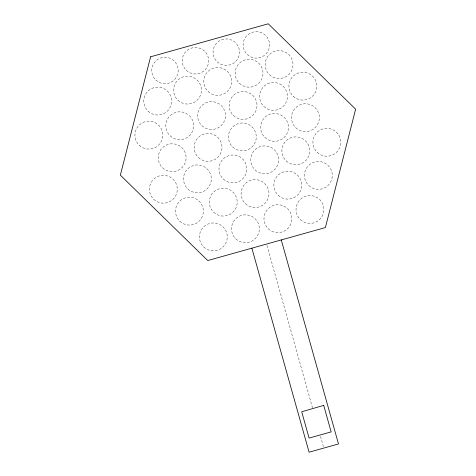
<?xml version="1.0" encoding="UTF-8"?>
<svg xmlns="http://www.w3.org/2000/svg" width="476" height="476" viewBox="0 0 476 476"><rect width="100%" height="100%" fill="white"/><g stroke="black" fill="none" stroke-linecap="round" stroke-linejoin="round"><path stroke-width="0.36" stroke-dasharray="2.38 1.78" d="M266.971 245.485L312.512 407.861M320.503 436.367L323.4 446.696M232.728 146.995A13.935 13.935 0 0 0 255.892 140.212A13.935 13.935 0 0 0 238.428 123.546A13.935 13.935 0 0 0 232.728 146.995M233.454 115.495A13.935 13.935 0 0 0 256.618 108.706A13.935 13.935 0 0 0 239.16 92.041A13.935 13.935 0 0 0 233.454 115.495M269.434 74.643A13.935 13.935 0 0 0 292.597 67.854A13.935 13.935 0 0 0 275.134 51.188A13.935 13.935 0 0 0 269.434 74.643M170.11 135.833A13.935 13.935 0 0 0 193.274 129.05A13.935 13.935 0 0 0 175.811 112.384A13.935 13.935 0 0 0 170.11 135.833M263.894 106.469A13.935 13.935 0 0 0 287.058 99.68A13.935 13.935 0 0 0 269.594 83.014A13.935 13.935 0 0 0 263.894 106.469M223.292 179.024A13.935 13.935 0 0 0 246.455 172.241A13.935 13.935 0 0 0 228.998 155.575A13.935 13.935 0 0 0 223.292 179.024M245.414 203.674A13.935 13.935 0 0 0 268.577 196.885A13.935 13.935 0 0 0 251.12 180.22A13.935 13.935 0 0 0 245.414 203.674M208.113 91.499A13.935 13.935 0 0 0 231.276 84.716A13.935 13.935 0 0 0 213.813 68.05A13.935 13.935 0 0 0 208.113 91.499M177.887 100.198A13.935 13.935 0 0 0 201.05 93.409A13.935 13.935 0 0 0 183.593 76.743A13.935 13.935 0 0 0 177.887 100.198M201.913 125.652A13.935 13.935 0 0 0 225.077 118.863A13.935 13.935 0 0 0 207.619 102.197A13.935 13.935 0 0 0 201.913 125.652M317.218 152.368A13.935 13.935 0 0 0 340.382 145.579A13.935 13.935 0 0 0 322.924 128.913A13.935 13.935 0 0 0 317.218 152.368M264.906 137.457A13.935 13.935 0 0 0 288.069 130.674A13.935 13.935 0 0 0 270.612 114.008A13.935 13.935 0 0 0 264.906 137.457M295.804 127.752A13.935 13.935 0 0 0 318.968 120.969A13.935 13.935 0 0 0 301.51 104.303A13.935 13.935 0 0 0 295.804 127.752M278.186 195.261A13.935 13.935 0 0 0 301.35 188.472A13.935 13.935 0 0 0 283.892 171.806A13.935 13.935 0 0 0 278.186 195.261M179.809 221.233A13.935 13.935 0 0 0 202.972 214.444A13.935 13.935 0 0 0 185.515 197.778A13.935 13.935 0 0 0 179.809 221.233M268.285 228.772A13.935 13.935 0 0 0 291.449 221.983A13.935 13.935 0 0 0 273.986 205.317A13.935 13.935 0 0 0 268.285 228.772M217.145 61.731A13.239 13.239 0 0 0 239.148 55.287A13.239 13.239 0 0 0 222.56 39.454A13.239 13.239 0 0 0 217.145 61.731M198.438 157.461A13.935 13.935 0 0 0 221.602 150.672A13.935 13.935 0 0 0 204.144 134.006A13.935 13.935 0 0 0 198.438 157.461M187.794 188.942A13.935 13.935 0 0 0 210.957 182.159A13.935 13.935 0 0 0 193.5 165.493A13.935 13.935 0 0 0 187.794 188.942M139.23 145.222A13.935 13.935 0 0 0 162.393 138.439A13.935 13.935 0 0 0 144.93 121.767A13.935 13.935 0 0 0 139.23 145.222M186.306 70.311A13.239 13.239 0 0 0 208.315 63.861A13.239 13.239 0 0 0 191.727 48.028A13.239 13.239 0 0 0 186.306 70.311M239.452 83.318A13.935 13.935 0 0 0 262.615 76.535A13.935 13.935 0 0 0 245.152 59.869A13.935 13.935 0 0 0 239.452 83.318M162.554 167.802A13.935 13.935 0 0 0 185.717 161.013A13.935 13.935 0 0 0 168.26 144.347A13.935 13.935 0 0 0 162.554 167.802M153.742 199.313A13.935 13.935 0 0 0 176.905 192.524A13.935 13.935 0 0 0 159.442 175.858A13.935 13.935 0 0 0 153.742 199.313M300.332 219.585A13.935 13.935 0 0 0 323.496 212.796A13.935 13.935 0 0 0 306.038 196.13A13.935 13.935 0 0 0 300.332 219.585M155.813 80.051A13.239 13.239 0 0 0 177.816 73.607A13.239 13.239 0 0 0 161.233 57.774A13.239 13.239 0 0 0 155.813 80.051M213.659 212.231A13.935 13.935 0 0 0 236.822 205.442A13.935 13.935 0 0 0 219.359 188.776A13.935 13.935 0 0 0 213.659 212.231M308.751 185.503A13.935 13.935 0 0 0 331.915 178.714A13.935 13.935 0 0 0 314.457 162.048A13.935 13.935 0 0 0 308.751 185.503M148.066 111.17A13.935 13.935 0 0 0 171.229 104.381A13.935 13.935 0 0 0 153.772 87.715A13.935 13.935 0 0 0 148.066 111.17M293.228 96.253A13.935 13.935 0 0 0 316.391 89.464A13.935 13.935 0 0 0 298.934 72.798A13.935 13.935 0 0 0 293.228 96.253M203.716 246.973A13.935 13.935 0 0 0 226.879 240.184A13.935 13.935 0 0 0 209.422 223.518A13.935 13.935 0 0 0 203.716 246.973M247.199 54.478A13.239 13.239 0 0 0 269.202 48.034A13.239 13.239 0 0 0 252.619 32.201A13.239 13.239 0 0 0 247.199 54.478M255.035 169.92A13.935 13.935 0 0 0 278.198 163.137A13.935 13.935 0 0 0 260.741 146.471A13.935 13.935 0 0 0 255.035 169.92M286.183 160.894A13.935 13.935 0 0 0 309.346 154.105A13.935 13.935 0 0 0 291.889 137.439A13.935 13.935 0 0 0 286.183 160.894M235.798 238.845A13.935 13.935 0 0 0 258.962 232.056A13.935 13.935 0 0 0 241.499 215.39A13.935 13.935 0 0 0 235.798 238.845"/><path stroke-width="0.71" d="M281.274 239.934L338.495 443.953L309.085 452.2L251.869 248.18M150.606 56.793L120.357 175.168L207.75 260.55L325.394 227.558L355.643 109.182L268.25 23.8L150.606 56.793M323.71 405.368L301.713 411.788L309.091 438.081L331.147 431.899L323.71 405.368"/></g></svg>
